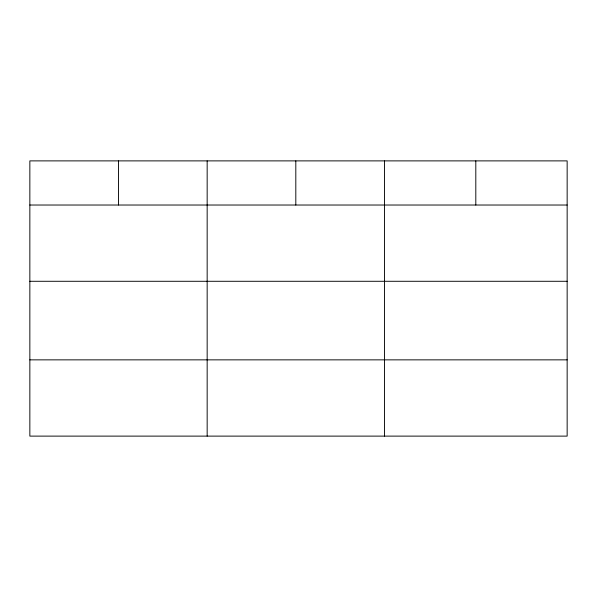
<?xml version="1.0" encoding="UTF-8"?>
<svg xmlns="http://www.w3.org/2000/svg" width="597" height="597" viewBox="0 0 597 597"><rect width="100%" height="100%" fill="white"/><g stroke="black" fill="none" stroke-linecap="round" stroke-linejoin="round"><path stroke-width="0.9" d="M567.15 281.284L567.15 160.884L29.85 160.884L29.85 436.116L567.15 436.116L567.15 281.284L29.85 281.284M29.85 205.025L567.15 205.025M29.85 359.857L567.15 359.857M475.809 160.884L475.809 205.025M384.468 160.884L384.468 436.116M295.813 160.884L295.813 205.025M207.159 160.884L207.159 436.116M118.505 160.884L118.505 205.025"/></g></svg>
